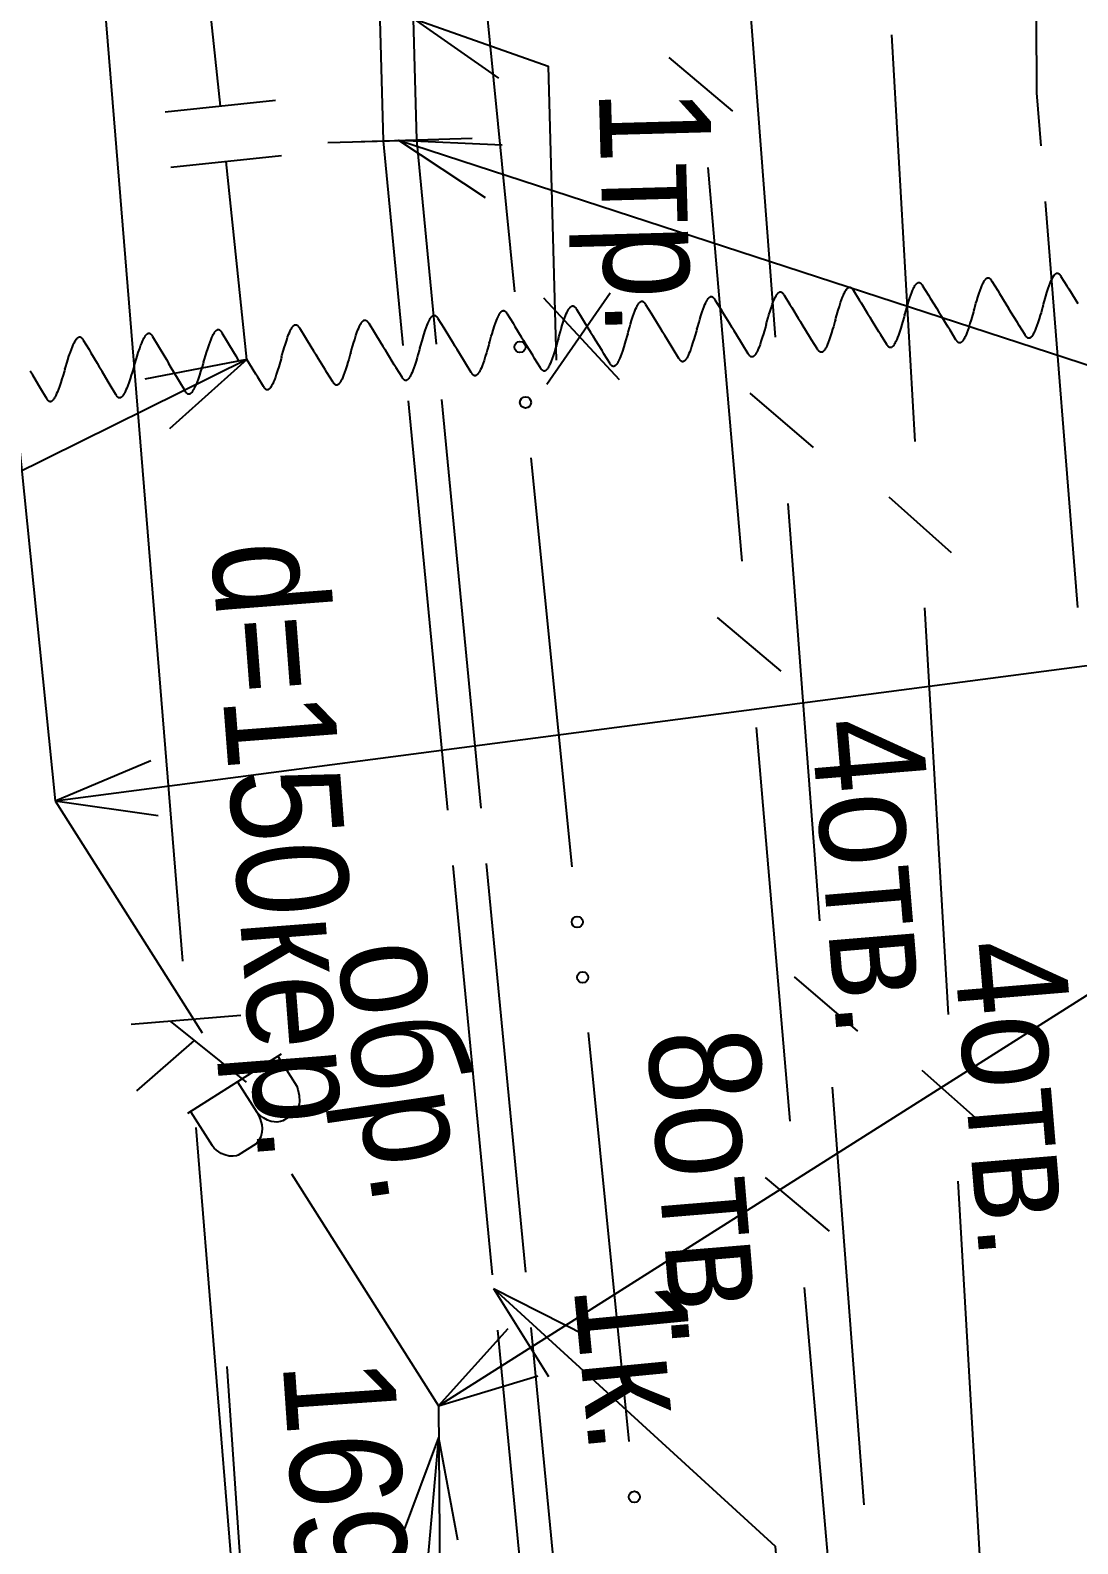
# Model space of a CAD drawing. Header units: metres. Extents: x -3947 to -3704, y 4976 to 6609.
# Drawn here: x -3840.19 to -3830.78, y 5859.31 to 5872.92 of the extents above; entities that cross this region are included whole.
import ezdxf
from ezdxf.enums import TextEntityAlignment as Align

# ---------------------------------------------------------------- set-up
doc = ezdxf.new("R2010")
doc.units = ezdxf.units.M
doc.header["$MEASUREMENT"] = 0
for name, color, linetype, lineweight in [('Водопровод', 7, 'Continuous', 25), ('Газопровод', 7, 'Continuous', 25), ('Кабель защиты', 7, 'Continuous', 25), ('Кабель связи', 7, 'Continuous', 25), ('Кабель электрический', 7, 'Continuous', 25), ('Канализация самотёчная', 7, 'Continuous', 25)]:
    doc.layers.add(name, color=color, linetype=linetype, lineweight=lineweight)
doc.styles.add('Style-RUSSIAN_1251', font='RUSSIAN_1251.shx')
doc.styles.add('Style-RUSSIAN_1251 I 0.00000', font='RUSSIAN_1251.shx')

msp = doc.modelspace()

# ---------------------------------------------------------------- linework, layer by layer
at = {"layer": 'Водопровод', "linetype": 'Continuous'}
for p, q in [((-3840.893, 5875.098), (-3839.97, 5865.994)), ((-3839.97, 5865.994), (-3839.11, 5866.359)), ((-3839.97, 5865.994), (-3839.045, 5865.863)), ((-3839.97, 5865.994), (-3838.648, 5863.908)), ((-3837.938, 5863.717), (-3838.78, 5863.183)), ((-3838.33, 5863.469), (-3838.158, 5863.197)), ((-3838.753, 5863.201), (-3838.559, 5862.895)), ((-3837.845, 5862.642), (-3836.523, 5860.556)), ((-3836.523, 5860.556), (-3835.896, 5861.249)), ((-3836.523, 5860.556), (-3835.629, 5860.826)), ((-3836.523, 5860.556), (-3836.373, 5839.204)), ((-3836.522, 5860.269), (-3836.851, 5859.395)), ((-3836.522, 5860.269), (-3836.353, 5859.351))]:
    msp.add_line(p, q, dxfattribs=at)
at = {"layer": 'Водопровод', "linetype": 'Continuous', "flags": 128}
for points in [[(-3839.97, 5865.994), (-3828.704, 5867.472), (-3820.912, 5868.162)], [(-3836.523, 5860.556), (-3828.424, 5865.683), (-3820.633, 5866.374)], [(-3837.969, 5863.698), (-3837.798, 5863.428), (-3837.787, 5863.4), (-3837.776, 5863.347), (-3837.774, 5863.293), (-3837.777, 5863.269), (-3837.784, 5863.245), (-3837.796, 5863.22), (-3837.814, 5863.192), (-3837.825, 5863.181), (-3837.923, 5863.119), (-3837.945, 5863.112), (-3837.977, 5863.107), (-3838.002, 5863.109), (-3838.029, 5863.112), (-3838.061, 5863.125), (-3838.096, 5863.145), (-3838.124, 5863.164), (-3838.158, 5863.197), (-3838.14, 5863.163), (-3838.126, 5863.132), (-3838.112, 5863.083), (-3838.11, 5863.049), (-3838.111, 5863.015), (-3838.122, 5862.973), (-3838.141, 5862.937), (-3838.163, 5862.912), (-3838.324, 5862.81), (-3838.341, 5862.803), (-3838.369, 5862.799), (-3838.406, 5862.8), (-3838.446, 5862.812), (-3838.477, 5862.825), (-3838.519, 5862.854), (-3838.542, 5862.873), (-3838.559, 5862.895)], [(-3836.522, 5860.269), (-3836.722, 5858.04), (-3836.219, 5851.742)]]:
    msp.add_lwpolyline(points, dxfattribs=at)
at = {"layer": 'Газопровод', "linetype": 'Continuous'}
for p, q in [((-3838.485, 5872.242), (-3838.859, 5875.804)), ((-3837.988, 5872.294), (-3838.982, 5872.189)), ((-3837.936, 5871.796), (-3838.93, 5871.692)), ((-3838.246, 5869.963), (-3838.433, 5871.744))]:
    msp.add_line(p, q, dxfattribs=at)
at = {"layer": 'Кабель защиты', "linetype": 'Continuous'}
for p, q in [((-3835.578, 5870.519), (-3834.899, 5869.784)), ((-3834.98, 5870.561), (-3835.548, 5869.738)), ((-3838.246, 5869.963), (-3839.164, 5869.788)), ((-3838.246, 5869.963), (-3838.942, 5869.34))]:
    msp.add_line(p, q, dxfattribs=at)
at = {"layer": 'Кабель защиты', "linetype": 'Continuous', "flags": 128}
for points in [[(-3832.955, 5870.322), (-3832.95, 5870.336), (-3832.936, 5870.386), (-3832.929, 5870.407), (-3832.919, 5870.44), (-3832.908, 5870.477), (-3832.899, 5870.501), (-3832.89, 5870.525), (-3832.883, 5870.542), (-3832.876, 5870.56), (-3832.87, 5870.57), (-3832.866, 5870.579), (-3832.861, 5870.586), (-3832.859, 5870.589), (-3832.857, 5870.593), (-3832.853, 5870.598), (-3832.85, 5870.601), (-3832.848, 5870.603), (-3832.846, 5870.606), (-3832.843, 5870.608), (-3832.84, 5870.61), (-3832.838, 5870.612), (-3832.837, 5870.612), (-3832.835, 5870.613), (-3832.834, 5870.614), (-3832.832, 5870.614), (-3832.83, 5870.614), (-3832.828, 5870.615), (-3832.826, 5870.615), (-3832.826, 5870.615), (-3832.824, 5870.615), (-3832.823, 5870.615), (-3832.822, 5870.614), (-3832.821, 5870.614), (-3832.82, 5870.613), (-3832.818, 5870.613), (-3832.816, 5870.612), (-3832.815, 5870.611), (-3832.814, 5870.61), (-3832.813, 5870.61), (-3832.811, 5870.609), (-3832.81, 5870.608), (-3832.809, 5870.607), (-3832.807, 5870.604), (-3832.805, 5870.603), (-3832.803, 5870.6), (-3832.8, 5870.596), (-3832.798, 5870.592), (-3832.793, 5870.586), (-3832.741, 5870.501), (-3832.723, 5870.473), (-3832.666, 5870.379), (-3832.643, 5870.343)], [(-3832.332, 5870.364), (-3832.328, 5870.379), (-3832.313, 5870.428), (-3832.307, 5870.45), (-3832.297, 5870.483), (-3832.285, 5870.519), (-3832.277, 5870.544), (-3832.268, 5870.567), (-3832.261, 5870.585), (-3832.253, 5870.602), (-3832.248, 5870.612), (-3832.243, 5870.621), (-3832.239, 5870.629), (-3832.237, 5870.632), (-3832.235, 5870.635), (-3832.231, 5870.64), (-3832.228, 5870.643), (-3832.226, 5870.646), (-3832.223, 5870.648), (-3832.221, 5870.65), (-3832.218, 5870.652), (-3832.215, 5870.654), (-3832.214, 5870.655), (-3832.213, 5870.655), (-3832.211, 5870.656), (-3832.21, 5870.656), (-3832.208, 5870.657), (-3832.206, 5870.657), (-3832.204, 5870.657), (-3832.203, 5870.657), (-3832.202, 5870.657), (-3832.201, 5870.657), (-3832.2, 5870.656), (-3832.198, 5870.656), (-3832.197, 5870.656), (-3832.195, 5870.655), (-3832.193, 5870.654), (-3832.192, 5870.653), (-3832.191, 5870.653), (-3832.19, 5870.652), (-3832.189, 5870.651), (-3832.187, 5870.65), (-3832.186, 5870.649), (-3832.184, 5870.646), (-3832.183, 5870.645), (-3832.18, 5870.642), (-3832.178, 5870.638), (-3832.175, 5870.635), (-3832.171, 5870.628), (-3832.118, 5870.543), (-3832.101, 5870.515), (-3832.043, 5870.422), (-3832.021, 5870.385)], [(-3831.709, 5870.406), (-3831.705, 5870.421), (-3831.691, 5870.47), (-3831.684, 5870.492), (-3831.674, 5870.525), (-3831.662, 5870.561), (-3831.654, 5870.586), (-3831.645, 5870.61), (-3831.638, 5870.627), (-3831.63, 5870.644), (-3831.625, 5870.655), (-3831.621, 5870.663), (-3831.616, 5870.671), (-3831.614, 5870.674), (-3831.612, 5870.677), (-3831.608, 5870.682), (-3831.605, 5870.685), (-3831.603, 5870.688), (-3831.601, 5870.69), (-3831.598, 5870.692), (-3831.595, 5870.695), (-3831.593, 5870.696), (-3831.591, 5870.697), (-3831.59, 5870.697), (-3831.588, 5870.698), (-3831.587, 5870.698), (-3831.585, 5870.699), (-3831.583, 5870.699), (-3831.581, 5870.699), (-3831.58, 5870.699), (-3831.579, 5870.699), (-3831.578, 5870.699), (-3831.577, 5870.699), (-3831.576, 5870.698), (-3831.574, 5870.698), (-3831.573, 5870.697), (-3831.571, 5870.696), (-3831.57, 5870.696), (-3831.569, 5870.695), (-3831.567, 5870.694), (-3831.566, 5870.693), (-3831.565, 5870.692), (-3831.564, 5870.691), (-3831.561, 5870.689), (-3831.56, 5870.687), (-3831.558, 5870.684), (-3831.555, 5870.68), (-3831.553, 5870.677), (-3831.548, 5870.67), (-3831.495, 5870.586), (-3831.478, 5870.557), (-3831.421, 5870.464), (-3831.398, 5870.427)], [(-3831.087, 5870.448), (-3831.083, 5870.463), (-3831.068, 5870.512), (-3831.062, 5870.534), (-3831.052, 5870.567), (-3831.04, 5870.603), (-3831.031, 5870.628), (-3831.023, 5870.652), (-3831.016, 5870.669), (-3831.008, 5870.686), (-3831.003, 5870.697), (-3830.998, 5870.705), (-3830.994, 5870.713), (-3830.992, 5870.716), (-3830.989, 5870.719), (-3830.985, 5870.724), (-3830.983, 5870.728), (-3830.981, 5870.73), (-3830.978, 5870.732), (-3830.976, 5870.735), (-3830.972, 5870.737), (-3830.97, 5870.738), (-3830.969, 5870.739), (-3830.967, 5870.74), (-3830.966, 5870.74), (-3830.965, 5870.741), (-3830.962, 5870.741), (-3830.961, 5870.741), (-3830.959, 5870.741), (-3830.958, 5870.741), (-3830.957, 5870.741), (-3830.956, 5870.741), (-3830.954, 5870.741), (-3830.953, 5870.741), (-3830.952, 5870.74), (-3830.95, 5870.739), (-3830.948, 5870.738), (-3830.947, 5870.738), (-3830.946, 5870.737), (-3830.945, 5870.736), (-3830.943, 5870.735), (-3830.942, 5870.734), (-3830.941, 5870.733), (-3830.939, 5870.731), (-3830.937, 5870.729), (-3830.935, 5870.726), (-3830.932, 5870.723), (-3830.93, 5870.719), (-3830.926, 5870.712), (-3830.873, 5870.628), (-3830.856, 5870.6), (-3830.798, 5870.506), (-3830.776, 5870.469)], [(-3834.822, 5870.195), (-3834.818, 5870.21), (-3834.804, 5870.259), (-3834.797, 5870.281), (-3834.787, 5870.314), (-3834.775, 5870.35), (-3834.767, 5870.375), (-3834.758, 5870.399), (-3834.751, 5870.416), (-3834.743, 5870.433), (-3834.738, 5870.444), (-3834.733, 5870.452), (-3834.729, 5870.46), (-3834.727, 5870.463), (-3834.725, 5870.466), (-3834.721, 5870.471), (-3834.718, 5870.474), (-3834.716, 5870.477), (-3834.713, 5870.479), (-3834.711, 5870.481), (-3834.708, 5870.484), (-3834.706, 5870.485), (-3834.704, 5870.486), (-3834.703, 5870.486), (-3834.701, 5870.487), (-3834.7, 5870.487), (-3834.698, 5870.488), (-3834.696, 5870.488), (-3834.694, 5870.488), (-3834.693, 5870.488), (-3834.692, 5870.488), (-3834.691, 5870.488), (-3834.69, 5870.488), (-3834.689, 5870.487), (-3834.687, 5870.487), (-3834.686, 5870.486), (-3834.684, 5870.485), (-3834.682, 5870.485), (-3834.682, 5870.484), (-3834.68, 5870.483), (-3834.679, 5870.482), (-3834.678, 5870.481), (-3834.677, 5870.48), (-3834.674, 5870.478), (-3834.673, 5870.476), (-3834.671, 5870.473), (-3834.668, 5870.469), (-3834.665, 5870.466), (-3834.661, 5870.459), (-3834.608, 5870.375), (-3834.591, 5870.346), (-3834.533, 5870.253), (-3834.511, 5870.216)], [(-3834.2, 5870.237), (-3834.195, 5870.252), (-3834.181, 5870.301), (-3834.174, 5870.323), (-3834.164, 5870.356), (-3834.153, 5870.392), (-3834.144, 5870.417), (-3834.135, 5870.441), (-3834.129, 5870.458), (-3834.121, 5870.475), (-3834.116, 5870.486), (-3834.111, 5870.494), (-3834.106, 5870.502), (-3834.104, 5870.505), (-3834.102, 5870.508), (-3834.098, 5870.513), (-3834.096, 5870.517), (-3834.093, 5870.519), (-3834.091, 5870.521), (-3834.088, 5870.524), (-3834.085, 5870.526), (-3834.083, 5870.527), (-3834.082, 5870.528), (-3834.08, 5870.529), (-3834.079, 5870.529), (-3834.077, 5870.53), (-3834.075, 5870.53), (-3834.074, 5870.53), (-3834.072, 5870.53), (-3834.071, 5870.53), (-3834.07, 5870.53), (-3834.069, 5870.53), (-3834.067, 5870.53), (-3834.066, 5870.53), (-3834.065, 5870.529), (-3834.063, 5870.528), (-3834.061, 5870.527), (-3834.06, 5870.527), (-3834.059, 5870.526), (-3834.058, 5870.525), (-3834.056, 5870.524), (-3834.055, 5870.523), (-3834.054, 5870.522), (-3834.052, 5870.52), (-3834.05, 5870.518), (-3834.048, 5870.515), (-3834.045, 5870.512), (-3834.043, 5870.508), (-3834.039, 5870.501), (-3833.986, 5870.417), (-3833.969, 5870.389), (-3833.911, 5870.295), (-3833.888, 5870.258)], [(-3833.577, 5870.28), (-3833.573, 5870.294), (-3833.558, 5870.343), (-3833.552, 5870.365), (-3833.542, 5870.398), (-3833.53, 5870.435), (-3833.522, 5870.459), (-3833.513, 5870.483), (-3833.506, 5870.5), (-3833.498, 5870.517), (-3833.493, 5870.528), (-3833.488, 5870.537), (-3833.484, 5870.544), (-3833.482, 5870.547), (-3833.48, 5870.55), (-3833.476, 5870.556), (-3833.473, 5870.559), (-3833.471, 5870.561), (-3833.468, 5870.564), (-3833.466, 5870.566), (-3833.463, 5870.568), (-3833.461, 5870.569), (-3833.459, 5870.57), (-3833.458, 5870.571), (-3833.456, 5870.571), (-3833.455, 5870.572), (-3833.453, 5870.572), (-3833.451, 5870.573), (-3833.449, 5870.573), (-3833.448, 5870.573), (-3833.447, 5870.572), (-3833.446, 5870.572), (-3833.445, 5870.572), (-3833.444, 5870.572), (-3833.442, 5870.571), (-3833.441, 5870.571), (-3833.439, 5870.57), (-3833.437, 5870.569), (-3833.436, 5870.568), (-3833.435, 5870.567), (-3833.434, 5870.566), (-3833.433, 5870.565), (-3833.431, 5870.564), (-3833.429, 5870.562), (-3833.428, 5870.56), (-3833.425, 5870.558), (-3833.423, 5870.554), (-3833.42, 5870.55), (-3833.416, 5870.543), (-3833.363, 5870.459), (-3833.346, 5870.431), (-3833.288, 5870.337), (-3833.266, 5870.301)], [(-3836.69, 5870.069), (-3836.686, 5870.083), (-3836.671, 5870.132), (-3836.665, 5870.154), (-3836.655, 5870.187), (-3836.643, 5870.224), (-3836.635, 5870.248), (-3836.626, 5870.272), (-3836.619, 5870.289), (-3836.611, 5870.307), (-3836.606, 5870.317), (-3836.601, 5870.326), (-3836.597, 5870.333), (-3836.595, 5870.336), (-3836.593, 5870.339), (-3836.589, 5870.345), (-3836.586, 5870.348), (-3836.584, 5870.35), (-3836.581, 5870.353), (-3836.579, 5870.355), (-3836.576, 5870.357), (-3836.573, 5870.358), (-3836.572, 5870.359), (-3836.571, 5870.36), (-3836.569, 5870.36), (-3836.568, 5870.361), (-3836.566, 5870.361), (-3836.564, 5870.362), (-3836.562, 5870.362), (-3836.561, 5870.362), (-3836.56, 5870.361), (-3836.559, 5870.361), (-3836.558, 5870.361), (-3836.556, 5870.361), (-3836.555, 5870.36), (-3836.553, 5870.36), (-3836.551, 5870.359), (-3836.55, 5870.358), (-3836.549, 5870.357), (-3836.548, 5870.356), (-3836.547, 5870.355), (-3836.545, 5870.354), (-3836.544, 5870.353), (-3836.542, 5870.351), (-3836.541, 5870.349), (-3836.538, 5870.347), (-3836.536, 5870.343), (-3836.533, 5870.339), (-3836.529, 5870.332), (-3836.476, 5870.248), (-3836.459, 5870.22), (-3836.401, 5870.126), (-3836.379, 5870.09)], [(-3836.067, 5870.111), (-3836.063, 5870.125), (-3836.049, 5870.175), (-3836.042, 5870.196), (-3836.032, 5870.229), (-3836.02, 5870.266), (-3836.012, 5870.29), (-3836.003, 5870.314), (-3835.996, 5870.331), (-3835.988, 5870.349), (-3835.983, 5870.359), (-3835.979, 5870.368), (-3835.974, 5870.375), (-3835.972, 5870.378), (-3835.97, 5870.382), (-3835.966, 5870.387), (-3835.963, 5870.39), (-3835.961, 5870.392), (-3835.959, 5870.395), (-3835.956, 5870.397), (-3835.953, 5870.399), (-3835.951, 5870.401), (-3835.949, 5870.401), (-3835.948, 5870.402), (-3835.946, 5870.403), (-3835.945, 5870.403), (-3835.943, 5870.403), (-3835.941, 5870.404), (-3835.939, 5870.404), (-3835.938, 5870.404), (-3835.937, 5870.404), (-3835.936, 5870.404), (-3835.935, 5870.403), (-3835.934, 5870.403), (-3835.932, 5870.403), (-3835.931, 5870.402), (-3835.929, 5870.401), (-3835.928, 5870.4), (-3835.927, 5870.399), (-3835.925, 5870.399), (-3835.924, 5870.398), (-3835.923, 5870.397), (-3835.922, 5870.396), (-3835.919, 5870.393), (-3835.918, 5870.392), (-3835.916, 5870.389), (-3835.913, 5870.385), (-3835.911, 5870.381), (-3835.906, 5870.375), (-3835.853, 5870.29), (-3835.836, 5870.262), (-3835.779, 5870.168), (-3835.756, 5870.132)], [(-3835.445, 5870.153), (-3835.441, 5870.168), (-3835.426, 5870.217), (-3835.42, 5870.239), (-3835.41, 5870.272), (-3835.398, 5870.308), (-3835.389, 5870.333), (-3835.381, 5870.356), (-3835.374, 5870.374), (-3835.366, 5870.391), (-3835.361, 5870.401), (-3835.356, 5870.41), (-3835.352, 5870.418), (-3835.35, 5870.421), (-3835.347, 5870.424), (-3835.343, 5870.429), (-3835.341, 5870.432), (-3835.339, 5870.435), (-3835.336, 5870.437), (-3835.334, 5870.439), (-3835.33, 5870.441), (-3835.328, 5870.443), (-3835.327, 5870.444), (-3835.325, 5870.444), (-3835.324, 5870.445), (-3835.323, 5870.445), (-3835.32, 5870.446), (-3835.319, 5870.446), (-3835.317, 5870.446), (-3835.316, 5870.446), (-3835.315, 5870.446), (-3835.314, 5870.446), (-3835.312, 5870.445), (-3835.311, 5870.445), (-3835.31, 5870.445), (-3835.308, 5870.444), (-3835.306, 5870.443), (-3835.305, 5870.442), (-3835.304, 5870.442), (-3835.303, 5870.441), (-3835.301, 5870.44), (-3835.3, 5870.439), (-3835.299, 5870.438), (-3835.297, 5870.435), (-3835.295, 5870.434), (-3835.293, 5870.431), (-3835.29, 5870.427), (-3835.288, 5870.424), (-3835.284, 5870.417), (-3835.231, 5870.332), (-3835.214, 5870.304), (-3835.156, 5870.211), (-3835.134, 5870.174)], [(-3832.332, 5870.364), (-3832.336, 5870.349), (-3832.351, 5870.3), (-3832.357, 5870.278), (-3832.367, 5870.245), (-3832.379, 5870.209), (-3832.387, 5870.184), (-3832.396, 5870.161), (-3832.403, 5870.143), (-3832.411, 5870.126), (-3832.416, 5870.116), (-3832.421, 5870.107), (-3832.425, 5870.099), (-3832.427, 5870.096), (-3832.429, 5870.093), (-3832.433, 5870.088), (-3832.436, 5870.085), (-3832.438, 5870.082), (-3832.441, 5870.08), (-3832.443, 5870.078), (-3832.446, 5870.076), (-3832.448, 5870.074), (-3832.45, 5870.073), (-3832.451, 5870.073), (-3832.453, 5870.072), (-3832.454, 5870.072), (-3832.456, 5870.071), (-3832.458, 5870.071), (-3832.46, 5870.071), (-3832.461, 5870.071), (-3832.462, 5870.071), (-3832.463, 5870.071), (-3832.464, 5870.071), (-3832.465, 5870.072), (-3832.467, 5870.072), (-3832.468, 5870.073), (-3832.47, 5870.074), (-3832.472, 5870.075), (-3832.473, 5870.075), (-3832.474, 5870.076), (-3832.475, 5870.077), (-3832.476, 5870.078), (-3832.478, 5870.079), (-3832.48, 5870.082), (-3832.481, 5870.083), (-3832.484, 5870.086), (-3832.486, 5870.09), (-3832.489, 5870.093), (-3832.493, 5870.1), (-3832.546, 5870.185), (-3832.563, 5870.213), (-3832.621, 5870.306), (-3832.643, 5870.343)], [(-3831.709, 5870.406), (-3831.714, 5870.392), (-3831.728, 5870.342), (-3831.735, 5870.321), (-3831.745, 5870.288), (-3831.756, 5870.251), (-3831.765, 5870.227), (-3831.774, 5870.203), (-3831.78, 5870.186), (-3831.788, 5870.168), (-3831.793, 5870.158), (-3831.798, 5870.149), (-3831.803, 5870.142), (-3831.805, 5870.139), (-3831.807, 5870.135), (-3831.811, 5870.13), (-3831.813, 5870.127), (-3831.816, 5870.125), (-3831.818, 5870.122), (-3831.821, 5870.12), (-3831.824, 5870.118), (-3831.826, 5870.116), (-3831.827, 5870.116), (-3831.829, 5870.115), (-3831.83, 5870.114), (-3831.832, 5870.114), (-3831.834, 5870.113), (-3831.835, 5870.113), (-3831.837, 5870.113), (-3831.838, 5870.113), (-3831.839, 5870.113), (-3831.841, 5870.113), (-3831.842, 5870.114), (-3831.843, 5870.114), (-3831.844, 5870.114), (-3831.846, 5870.115), (-3831.848, 5870.116), (-3831.849, 5870.117), (-3831.85, 5870.117), (-3831.851, 5870.118), (-3831.853, 5870.119), (-3831.854, 5870.12), (-3831.855, 5870.121), (-3831.857, 5870.124), (-3831.859, 5870.125), (-3831.861, 5870.128), (-3831.864, 5870.132), (-3831.866, 5870.135), (-3831.871, 5870.142), (-3831.923, 5870.227), (-3831.941, 5870.255), (-3831.998, 5870.348), (-3832.021, 5870.385)], [(-3831.087, 5870.448), (-3831.091, 5870.434), (-3831.105, 5870.385), (-3831.112, 5870.363), (-3831.122, 5870.33), (-3831.134, 5870.293), (-3831.142, 5870.269), (-3831.151, 5870.245), (-3831.158, 5870.228), (-3831.166, 5870.21), (-3831.171, 5870.2), (-3831.176, 5870.191), (-3831.18, 5870.184), (-3831.182, 5870.181), (-3831.184, 5870.178), (-3831.188, 5870.172), (-3831.191, 5870.169), (-3831.193, 5870.167), (-3831.196, 5870.164), (-3831.198, 5870.162), (-3831.201, 5870.16), (-3831.203, 5870.159), (-3831.205, 5870.158), (-3831.206, 5870.157), (-3831.208, 5870.157), (-3831.209, 5870.156), (-3831.211, 5870.156), (-3831.213, 5870.155), (-3831.215, 5870.155), (-3831.216, 5870.155), (-3831.217, 5870.155), (-3831.218, 5870.156), (-3831.219, 5870.156), (-3831.22, 5870.156), (-3831.222, 5870.157), (-3831.223, 5870.157), (-3831.225, 5870.158), (-3831.227, 5870.159), (-3831.228, 5870.16), (-3831.229, 5870.161), (-3831.23, 5870.162), (-3831.231, 5870.163), (-3831.232, 5870.164), (-3831.235, 5870.166), (-3831.236, 5870.168), (-3831.238, 5870.17), (-3831.241, 5870.174), (-3831.244, 5870.178), (-3831.248, 5870.185), (-3831.301, 5870.269), (-3831.318, 5870.297), (-3831.376, 5870.391), (-3831.398, 5870.427)], [(-3838.636, 5869.942), (-3838.632, 5869.957), (-3838.617, 5870.006), (-3838.61, 5870.028), (-3838.599, 5870.061), (-3838.587, 5870.097), (-3838.578, 5870.121), (-3838.569, 5870.145), (-3838.562, 5870.162), (-3838.554, 5870.179), (-3838.549, 5870.19), (-3838.544, 5870.198), (-3838.539, 5870.206), (-3838.537, 5870.209), (-3838.535, 5870.212), (-3838.531, 5870.217), (-3838.528, 5870.22), (-3838.526, 5870.222), (-3838.523, 5870.225), (-3838.521, 5870.227), (-3838.518, 5870.229), (-3838.516, 5870.23), (-3838.514, 5870.231), (-3838.513, 5870.232), (-3838.511, 5870.232), (-3838.51, 5870.233), (-3838.508, 5870.233), (-3838.506, 5870.233), (-3838.504, 5870.234), (-3838.503, 5870.234), (-3838.502, 5870.233), (-3838.501, 5870.233), (-3838.5, 5870.233), (-3838.499, 5870.233), (-3838.497, 5870.232), (-3838.496, 5870.231), (-3838.494, 5870.23), (-3838.492, 5870.23), (-3838.491, 5870.229), (-3838.49, 5870.228), (-3838.489, 5870.227), (-3838.488, 5870.226), (-3838.487, 5870.225), (-3838.484, 5870.223), (-3838.483, 5870.221), (-3838.481, 5870.218), (-3838.478, 5870.214), (-3838.476, 5870.211), (-3838.471, 5870.204), (-3838.42, 5870.119), (-3838.403, 5870.09), (-3838.347, 5869.996), (-3838.325, 5869.959)], [(-3837.935, 5869.984), (-3837.931, 5869.999), (-3837.916, 5870.048), (-3837.91, 5870.07), (-3837.9, 5870.103), (-3837.888, 5870.139), (-3837.88, 5870.164), (-3837.871, 5870.188), (-3837.864, 5870.205), (-3837.856, 5870.222), (-3837.851, 5870.233), (-3837.846, 5870.241), (-3837.842, 5870.249), (-3837.84, 5870.252), (-3837.838, 5870.255), (-3837.834, 5870.26), (-3837.831, 5870.263), (-3837.829, 5870.266), (-3837.826, 5870.268), (-3837.824, 5870.27), (-3837.821, 5870.273), (-3837.819, 5870.274), (-3837.817, 5870.275), (-3837.816, 5870.275), (-3837.814, 5870.276), (-3837.813, 5870.276), (-3837.811, 5870.277), (-3837.809, 5870.277), (-3837.807, 5870.277), (-3837.806, 5870.277), (-3837.805, 5870.277), (-3837.804, 5870.277), (-3837.803, 5870.277), (-3837.802, 5870.276), (-3837.8, 5870.276), (-3837.799, 5870.275), (-3837.797, 5870.274), (-3837.795, 5870.274), (-3837.794, 5870.273), (-3837.793, 5870.272), (-3837.792, 5870.271), (-3837.791, 5870.27), (-3837.789, 5870.269), (-3837.787, 5870.267), (-3837.786, 5870.265), (-3837.783, 5870.262), (-3837.781, 5870.258), (-3837.778, 5870.255), (-3837.774, 5870.248), (-3837.721, 5870.164), (-3837.704, 5870.135), (-3837.646, 5870.042), (-3837.624, 5870.005)], [(-3837.313, 5870.026), (-3837.308, 5870.041), (-3837.294, 5870.09), (-3837.287, 5870.112), (-3837.277, 5870.145), (-3837.266, 5870.181), (-3837.257, 5870.206), (-3837.248, 5870.23), (-3837.241, 5870.247), (-3837.234, 5870.264), (-3837.228, 5870.275), (-3837.224, 5870.283), (-3837.219, 5870.291), (-3837.217, 5870.294), (-3837.215, 5870.297), (-3837.211, 5870.302), (-3837.208, 5870.306), (-3837.206, 5870.308), (-3837.204, 5870.31), (-3837.201, 5870.313), (-3837.198, 5870.315), (-3837.196, 5870.316), (-3837.195, 5870.317), (-3837.193, 5870.318), (-3837.192, 5870.318), (-3837.19, 5870.319), (-3837.188, 5870.319), (-3837.186, 5870.319), (-3837.184, 5870.319), (-3837.184, 5870.319), (-3837.182, 5870.319), (-3837.181, 5870.319), (-3837.18, 5870.319), (-3837.179, 5870.319), (-3837.178, 5870.318), (-3837.176, 5870.317), (-3837.174, 5870.316), (-3837.173, 5870.316), (-3837.172, 5870.315), (-3837.171, 5870.314), (-3837.169, 5870.313), (-3837.168, 5870.312), (-3837.167, 5870.311), (-3837.165, 5870.309), (-3837.163, 5870.307), (-3837.161, 5870.304), (-3837.158, 5870.301), (-3837.156, 5870.297), (-3837.151, 5870.29), (-3837.099, 5870.206), (-3837.081, 5870.178), (-3837.024, 5870.084), (-3837.001, 5870.047)], [(-3834.2, 5870.237), (-3834.204, 5870.223), (-3834.218, 5870.174), (-3834.225, 5870.152), (-3834.235, 5870.119), (-3834.247, 5870.082), (-3834.255, 5870.058), (-3834.264, 5870.034), (-3834.271, 5870.017), (-3834.279, 5869.999), (-3834.284, 5869.989), (-3834.288, 5869.98), (-3834.293, 5869.973), (-3834.295, 5869.97), (-3834.297, 5869.967), (-3834.301, 5869.961), (-3834.304, 5869.958), (-3834.306, 5869.956), (-3834.308, 5869.953), (-3834.311, 5869.951), (-3834.314, 5869.949), (-3834.316, 5869.948), (-3834.318, 5869.947), (-3834.319, 5869.946), (-3834.321, 5869.946), (-3834.322, 5869.945), (-3834.324, 5869.945), (-3834.326, 5869.944), (-3834.328, 5869.944), (-3834.329, 5869.944), (-3834.33, 5869.944), (-3834.331, 5869.945), (-3834.332, 5869.945), (-3834.333, 5869.945), (-3834.335, 5869.946), (-3834.336, 5869.946), (-3834.338, 5869.947), (-3834.339, 5869.948), (-3834.34, 5869.949), (-3834.342, 5869.95), (-3834.343, 5869.951), (-3834.344, 5869.952), (-3834.345, 5869.953), (-3834.348, 5869.955), (-3834.349, 5869.957), (-3834.351, 5869.959), (-3834.354, 5869.963), (-3834.356, 5869.967), (-3834.361, 5869.974), (-3834.414, 5870.058), (-3834.431, 5870.086), (-3834.488, 5870.18), (-3834.511, 5870.216)], [(-3833.577, 5870.28), (-3833.581, 5870.265), (-3833.596, 5870.216), (-3833.602, 5870.194), (-3833.612, 5870.161), (-3833.624, 5870.125), (-3833.632, 5870.1), (-3833.641, 5870.076), (-3833.648, 5870.059), (-3833.656, 5870.042), (-3833.661, 5870.031), (-3833.666, 5870.023), (-3833.67, 5870.015), (-3833.672, 5870.012), (-3833.674, 5870.009), (-3833.678, 5870.004), (-3833.681, 5870), (-3833.683, 5869.998), (-3833.686, 5869.996), (-3833.688, 5869.993), (-3833.691, 5869.991), (-3833.694, 5869.99), (-3833.695, 5869.989), (-3833.696, 5869.988), (-3833.698, 5869.988), (-3833.699, 5869.987), (-3833.701, 5869.987), (-3833.703, 5869.987), (-3833.705, 5869.987), (-3833.706, 5869.987), (-3833.707, 5869.987), (-3833.708, 5869.987), (-3833.709, 5869.987), (-3833.711, 5869.987), (-3833.712, 5869.988), (-3833.714, 5869.989), (-3833.716, 5869.989), (-3833.717, 5869.99), (-3833.718, 5869.991), (-3833.719, 5869.992), (-3833.72, 5869.993), (-3833.722, 5869.994), (-3833.723, 5869.995), (-3833.725, 5869.997), (-3833.727, 5869.999), (-3833.729, 5870.002), (-3833.732, 5870.005), (-3833.734, 5870.009), (-3833.738, 5870.016), (-3833.791, 5870.1), (-3833.808, 5870.128), (-3833.866, 5870.222), (-3833.888, 5870.258)], [(-3832.955, 5870.322), (-3832.959, 5870.307), (-3832.973, 5870.258), (-3832.98, 5870.236), (-3832.99, 5870.203), (-3833.001, 5870.167), (-3833.01, 5870.142), (-3833.019, 5870.118), (-3833.026, 5870.101), (-3833.033, 5870.084), (-3833.039, 5870.073), (-3833.043, 5870.065), (-3833.048, 5870.057), (-3833.05, 5870.054), (-3833.052, 5870.051), (-3833.056, 5870.046), (-3833.059, 5870.043), (-3833.061, 5870.04), (-3833.063, 5870.038), (-3833.066, 5870.036), (-3833.069, 5870.033), (-3833.071, 5870.032), (-3833.072, 5870.031), (-3833.074, 5870.031), (-3833.076, 5870.03), (-3833.077, 5870.03), (-3833.079, 5870.029), (-3833.081, 5870.029), (-3833.083, 5870.029), (-3833.083, 5870.029), (-3833.085, 5870.029), (-3833.086, 5870.029), (-3833.087, 5870.029), (-3833.088, 5870.03), (-3833.089, 5870.03), (-3833.091, 5870.031), (-3833.093, 5870.032), (-3833.094, 5870.032), (-3833.095, 5870.033), (-3833.096, 5870.034), (-3833.098, 5870.035), (-3833.099, 5870.036), (-3833.1, 5870.037), (-3833.102, 5870.039), (-3833.104, 5870.041), (-3833.106, 5870.044), (-3833.109, 5870.048), (-3833.111, 5870.051), (-3833.116, 5870.058), (-3833.169, 5870.142), (-3833.186, 5870.171), (-3833.243, 5870.264), (-3833.266, 5870.301)], [(-3839.883, 5869.876), (-3839.878, 5869.891), (-3839.863, 5869.94), (-3839.856, 5869.962), (-3839.846, 5869.995), (-3839.833, 5870.031), (-3839.825, 5870.055), (-3839.816, 5870.079), (-3839.808, 5870.096), (-3839.8, 5870.113), (-3839.795, 5870.124), (-3839.79, 5870.132), (-3839.786, 5870.14), (-3839.783, 5870.143), (-3839.781, 5870.146), (-3839.777, 5870.151), (-3839.774, 5870.154), (-3839.772, 5870.156), (-3839.77, 5870.159), (-3839.767, 5870.161), (-3839.764, 5870.163), (-3839.762, 5870.164), (-3839.76, 5870.165), (-3839.759, 5870.166), (-3839.757, 5870.166), (-3839.756, 5870.167), (-3839.754, 5870.167), (-3839.752, 5870.168), (-3839.75, 5870.168), (-3839.749, 5870.168), (-3839.748, 5870.167), (-3839.747, 5870.167), (-3839.746, 5870.167), (-3839.745, 5870.167), (-3839.743, 5870.166), (-3839.742, 5870.165), (-3839.74, 5870.164), (-3839.739, 5870.164), (-3839.738, 5870.163), (-3839.736, 5870.162), (-3839.735, 5870.161), (-3839.734, 5870.16), (-3839.733, 5870.159), (-3839.731, 5870.157), (-3839.729, 5870.155), (-3839.727, 5870.152), (-3839.724, 5870.148), (-3839.722, 5870.145), (-3839.718, 5870.138), (-3839.666, 5870.053), (-3839.649, 5870.024), (-3839.593, 5869.93), (-3839.571, 5869.893)], [(-3839.26, 5869.909), (-3839.255, 5869.924), (-3839.24, 5869.973), (-3839.233, 5869.995), (-3839.223, 5870.028), (-3839.21, 5870.064), (-3839.202, 5870.088), (-3839.192, 5870.112), (-3839.185, 5870.129), (-3839.177, 5870.146), (-3839.172, 5870.157), (-3839.167, 5870.165), (-3839.162, 5870.173), (-3839.16, 5870.176), (-3839.158, 5870.179), (-3839.154, 5870.184), (-3839.151, 5870.187), (-3839.149, 5870.189), (-3839.147, 5870.192), (-3839.144, 5870.194), (-3839.141, 5870.196), (-3839.139, 5870.197), (-3839.137, 5870.198), (-3839.136, 5870.199), (-3839.134, 5870.199), (-3839.133, 5870.2), (-3839.131, 5870.2), (-3839.129, 5870.2), (-3839.127, 5870.201), (-3839.126, 5870.201), (-3839.125, 5870.2), (-3839.124, 5870.2), (-3839.123, 5870.2), (-3839.122, 5870.2), (-3839.12, 5870.199), (-3839.119, 5870.198), (-3839.117, 5870.197), (-3839.116, 5870.197), (-3839.115, 5870.196), (-3839.113, 5870.195), (-3839.112, 5870.194), (-3839.111, 5870.193), (-3839.11, 5870.192), (-3839.107, 5870.19), (-3839.106, 5870.188), (-3839.104, 5870.185), (-3839.101, 5870.181), (-3839.099, 5870.178), (-3839.095, 5870.171), (-3839.043, 5870.086), (-3839.026, 5870.057), (-3838.97, 5869.963), (-3838.948, 5869.926)], [(-3836.69, 5870.069), (-3836.694, 5870.054), (-3836.709, 5870.005), (-3836.715, 5869.983), (-3836.725, 5869.95), (-3836.737, 5869.914), (-3836.745, 5869.889), (-3836.754, 5869.865), (-3836.761, 5869.848), (-3836.769, 5869.831), (-3836.774, 5869.82), (-3836.779, 5869.812), (-3836.783, 5869.804), (-3836.785, 5869.801), (-3836.787, 5869.798), (-3836.791, 5869.793), (-3836.794, 5869.789), (-3836.796, 5869.787), (-3836.799, 5869.785), (-3836.801, 5869.782), (-3836.804, 5869.78), (-3836.806, 5869.779), (-3836.808, 5869.778), (-3836.809, 5869.777), (-3836.811, 5869.777), (-3836.812, 5869.776), (-3836.814, 5869.776), (-3836.816, 5869.776), (-3836.818, 5869.776), (-3836.819, 5869.776), (-3836.82, 5869.776), (-3836.821, 5869.776), (-3836.822, 5869.776), (-3836.823, 5869.776), (-3836.825, 5869.777), (-3836.826, 5869.778), (-3836.828, 5869.778), (-3836.83, 5869.779), (-3836.831, 5869.78), (-3836.832, 5869.781), (-3836.833, 5869.782), (-3836.834, 5869.783), (-3836.836, 5869.784), (-3836.838, 5869.786), (-3836.839, 5869.788), (-3836.842, 5869.791), (-3836.844, 5869.794), (-3836.847, 5869.798), (-3836.851, 5869.805), (-3836.904, 5869.889), (-3836.921, 5869.917), (-3836.979, 5870.011), (-3837.001, 5870.047)], [(-3836.067, 5870.111), (-3836.072, 5870.096), (-3836.086, 5870.047), (-3836.093, 5870.025), (-3836.103, 5869.992), (-3836.114, 5869.956), (-3836.123, 5869.931), (-3836.132, 5869.907), (-3836.138, 5869.89), (-3836.146, 5869.873), (-3836.151, 5869.862), (-3836.156, 5869.854), (-3836.161, 5869.846), (-3836.163, 5869.843), (-3836.165, 5869.84), (-3836.169, 5869.835), (-3836.171, 5869.832), (-3836.174, 5869.829), (-3836.176, 5869.827), (-3836.179, 5869.825), (-3836.182, 5869.822), (-3836.184, 5869.821), (-3836.185, 5869.82), (-3836.187, 5869.82), (-3836.188, 5869.819), (-3836.19, 5869.819), (-3836.192, 5869.818), (-3836.193, 5869.818), (-3836.195, 5869.818), (-3836.196, 5869.818), (-3836.197, 5869.818), (-3836.199, 5869.818), (-3836.2, 5869.818), (-3836.201, 5869.819), (-3836.202, 5869.819), (-3836.204, 5869.82), (-3836.206, 5869.821), (-3836.207, 5869.821), (-3836.208, 5869.822), (-3836.209, 5869.823), (-3836.211, 5869.824), (-3836.212, 5869.825), (-3836.213, 5869.826), (-3836.215, 5869.828), (-3836.217, 5869.83), (-3836.219, 5869.833), (-3836.222, 5869.837), (-3836.224, 5869.84), (-3836.229, 5869.847), (-3836.281, 5869.931), (-3836.299, 5869.96), (-3836.356, 5870.053), (-3836.379, 5870.09)], [(-3835.445, 5870.153), (-3835.449, 5870.138), (-3835.463, 5870.089), (-3835.47, 5870.067), (-3835.48, 5870.034), (-3835.492, 5869.998), (-3835.5, 5869.973), (-3835.509, 5869.95), (-3835.516, 5869.932), (-3835.524, 5869.915), (-3835.529, 5869.905), (-3835.534, 5869.896), (-3835.538, 5869.888), (-3835.54, 5869.885), (-3835.542, 5869.882), (-3835.546, 5869.877), (-3835.549, 5869.874), (-3835.551, 5869.871), (-3835.554, 5869.869), (-3835.556, 5869.867), (-3835.559, 5869.865), (-3835.561, 5869.863), (-3835.563, 5869.862), (-3835.564, 5869.862), (-3835.566, 5869.861), (-3835.567, 5869.861), (-3835.569, 5869.86), (-3835.571, 5869.86), (-3835.573, 5869.86), (-3835.574, 5869.86), (-3835.575, 5869.86), (-3835.576, 5869.86), (-3835.577, 5869.86), (-3835.578, 5869.861), (-3835.58, 5869.861), (-3835.581, 5869.862), (-3835.583, 5869.863), (-3835.585, 5869.864), (-3835.586, 5869.864), (-3835.587, 5869.865), (-3835.588, 5869.866), (-3835.589, 5869.867), (-3835.59, 5869.868), (-3835.593, 5869.871), (-3835.594, 5869.872), (-3835.596, 5869.875), (-3835.599, 5869.879), (-3835.602, 5869.882), (-3835.606, 5869.889), (-3835.659, 5869.974), (-3835.676, 5870.002), (-3835.734, 5870.095), (-3835.756, 5870.132)], [(-3834.822, 5870.195), (-3834.826, 5870.181), (-3834.841, 5870.131), (-3834.847, 5870.11), (-3834.857, 5870.077), (-3834.869, 5870.04), (-3834.878, 5870.016), (-3834.886, 5869.992), (-3834.893, 5869.975), (-3834.901, 5869.957), (-3834.906, 5869.947), (-3834.911, 5869.938), (-3834.915, 5869.931), (-3834.917, 5869.928), (-3834.92, 5869.924), (-3834.924, 5869.919), (-3834.926, 5869.916), (-3834.928, 5869.914), (-3834.931, 5869.911), (-3834.933, 5869.909), (-3834.937, 5869.907), (-3834.939, 5869.905), (-3834.94, 5869.905), (-3834.942, 5869.904), (-3834.943, 5869.903), (-3834.945, 5869.903), (-3834.947, 5869.902), (-3834.948, 5869.902), (-3834.95, 5869.902), (-3834.951, 5869.902), (-3834.952, 5869.902), (-3834.953, 5869.902), (-3834.955, 5869.903), (-3834.956, 5869.903), (-3834.957, 5869.903), (-3834.959, 5869.904), (-3834.961, 5869.905), (-3834.962, 5869.906), (-3834.963, 5869.906), (-3834.964, 5869.907), (-3834.966, 5869.908), (-3834.967, 5869.909), (-3834.968, 5869.91), (-3834.97, 5869.913), (-3834.972, 5869.914), (-3834.974, 5869.917), (-3834.977, 5869.921), (-3834.979, 5869.924), (-3834.983, 5869.931), (-3835.036, 5870.016), (-3835.053, 5870.044), (-3835.111, 5870.137), (-3835.133, 5870.174)], [(-3838.246, 5869.963), (-3842.44, 5867.889), (-3842.243, 5866.406)], [(-3838.636, 5869.942), (-3838.641, 5869.928), (-3838.656, 5869.879), (-3838.663, 5869.857), (-3838.673, 5869.824), (-3838.686, 5869.788), (-3838.694, 5869.764), (-3838.704, 5869.74), (-3838.711, 5869.723), (-3838.719, 5869.706), (-3838.724, 5869.695), (-3838.729, 5869.687), (-3838.734, 5869.679), (-3838.736, 5869.676), (-3838.738, 5869.673), (-3838.742, 5869.668), (-3838.745, 5869.665), (-3838.747, 5869.662), (-3838.749, 5869.66), (-3838.752, 5869.658), (-3838.755, 5869.656), (-3838.757, 5869.654), (-3838.759, 5869.654), (-3838.76, 5869.653), (-3838.762, 5869.652), (-3838.763, 5869.652), (-3838.765, 5869.652), (-3838.767, 5869.651), (-3838.769, 5869.651), (-3838.77, 5869.651), (-3838.771, 5869.651), (-3838.772, 5869.652), (-3838.773, 5869.652), (-3838.774, 5869.652), (-3838.776, 5869.653), (-3838.777, 5869.653), (-3838.779, 5869.654), (-3838.78, 5869.655), (-3838.781, 5869.656), (-3838.783, 5869.657), (-3838.784, 5869.658), (-3838.785, 5869.659), (-3838.786, 5869.66), (-3838.788, 5869.662), (-3838.79, 5869.664), (-3838.792, 5869.667), (-3838.795, 5869.671), (-3838.797, 5869.674), (-3838.801, 5869.681), (-3838.853, 5869.766), (-3838.87, 5869.795), (-3838.926, 5869.889), (-3838.948, 5869.926)], [(-3837.935, 5869.984), (-3837.939, 5869.97), (-3837.954, 5869.92), (-3837.96, 5869.899), (-3837.97, 5869.866), (-3837.982, 5869.829), (-3837.99, 5869.805), (-3837.999, 5869.781), (-3838.006, 5869.764), (-3838.014, 5869.746), (-3838.019, 5869.736), (-3838.024, 5869.727), (-3838.028, 5869.72), (-3838.03, 5869.717), (-3838.032, 5869.713), (-3838.036, 5869.708), (-3838.039, 5869.705), (-3838.041, 5869.703), (-3838.044, 5869.7), (-3838.046, 5869.698), (-3838.049, 5869.696), (-3838.052, 5869.694), (-3838.053, 5869.694), (-3838.054, 5869.693), (-3838.056, 5869.692), (-3838.057, 5869.692), (-3838.059, 5869.691), (-3838.061, 5869.691), (-3838.063, 5869.691), (-3838.064, 5869.691), (-3838.065, 5869.691), (-3838.066, 5869.691), (-3838.067, 5869.692), (-3838.069, 5869.692), (-3838.07, 5869.692), (-3838.072, 5869.693), (-3838.074, 5869.694), (-3838.075, 5869.695), (-3838.076, 5869.695), (-3838.077, 5869.696), (-3838.078, 5869.697), (-3838.08, 5869.698), (-3838.081, 5869.699), (-3838.083, 5869.702), (-3838.085, 5869.703), (-3838.087, 5869.706), (-3838.09, 5869.71), (-3838.092, 5869.713), (-3838.096, 5869.72), (-3838.149, 5869.805), (-3838.166, 5869.833), (-3838.224, 5869.926), (-3838.246, 5869.963)], [(-3837.313, 5870.026), (-3837.317, 5870.012), (-3837.331, 5869.963), (-3837.338, 5869.941), (-3837.348, 5869.908), (-3837.359, 5869.871), (-3837.368, 5869.847), (-3837.377, 5869.823), (-3837.384, 5869.806), (-3837.391, 5869.788), (-3837.397, 5869.778), (-3837.401, 5869.769), (-3837.406, 5869.762), (-3837.408, 5869.759), (-3837.41, 5869.756), (-3837.414, 5869.75), (-3837.417, 5869.747), (-3837.419, 5869.745), (-3837.421, 5869.742), (-3837.424, 5869.74), (-3837.427, 5869.738), (-3837.429, 5869.737), (-3837.43, 5869.736), (-3837.432, 5869.735), (-3837.434, 5869.735), (-3837.435, 5869.734), (-3837.437, 5869.734), (-3837.439, 5869.733), (-3837.441, 5869.733), (-3837.441, 5869.733), (-3837.443, 5869.733), (-3837.444, 5869.734), (-3837.445, 5869.734), (-3837.446, 5869.734), (-3837.447, 5869.735), (-3837.449, 5869.735), (-3837.451, 5869.736), (-3837.452, 5869.737), (-3837.453, 5869.738), (-3837.454, 5869.739), (-3837.456, 5869.74), (-3837.457, 5869.741), (-3837.458, 5869.742), (-3837.46, 5869.744), (-3837.462, 5869.746), (-3837.464, 5869.748), (-3837.467, 5869.752), (-3837.469, 5869.756), (-3837.474, 5869.763), (-3837.527, 5869.847), (-3837.544, 5869.875), (-3837.601, 5869.969), (-3837.624, 5870.005)], [(-3839.883, 5869.876), (-3839.887, 5869.862), (-3839.902, 5869.813), (-3839.909, 5869.791), (-3839.92, 5869.758), (-3839.932, 5869.722), (-3839.941, 5869.698), (-3839.95, 5869.674), (-3839.957, 5869.657), (-3839.965, 5869.64), (-3839.97, 5869.629), (-3839.975, 5869.621), (-3839.98, 5869.613), (-3839.982, 5869.61), (-3839.984, 5869.607), (-3839.988, 5869.602), (-3839.991, 5869.599), (-3839.993, 5869.596), (-3839.996, 5869.594), (-3839.998, 5869.592), (-3840.001, 5869.59), (-3840.003, 5869.588), (-3840.005, 5869.588), (-3840.006, 5869.587), (-3840.008, 5869.586), (-3840.009, 5869.586), (-3840.011, 5869.586), (-3840.013, 5869.585), (-3840.015, 5869.585), (-3840.016, 5869.585), (-3840.017, 5869.586), (-3840.018, 5869.586), (-3840.019, 5869.586), (-3840.02, 5869.586), (-3840.022, 5869.587), (-3840.023, 5869.587), (-3840.025, 5869.588), (-3840.027, 5869.589), (-3840.028, 5869.59), (-3840.029, 5869.591), (-3840.03, 5869.592), (-3840.031, 5869.593), (-3840.032, 5869.594), (-3840.035, 5869.596), (-3840.036, 5869.598), (-3840.038, 5869.601), (-3840.041, 5869.605), (-3840.043, 5869.608), (-3840.048, 5869.615), (-3840.099, 5869.7), (-3840.116, 5869.729), (-3840.172, 5869.823), (-3840.194, 5869.86)], [(-3839.26, 5869.909), (-3839.264, 5869.895), (-3839.279, 5869.846), (-3839.286, 5869.824), (-3839.297, 5869.791), (-3839.309, 5869.755), (-3839.318, 5869.731), (-3839.327, 5869.707), (-3839.334, 5869.69), (-3839.342, 5869.673), (-3839.347, 5869.662), (-3839.352, 5869.654), (-3839.357, 5869.646), (-3839.359, 5869.643), (-3839.361, 5869.64), (-3839.365, 5869.635), (-3839.368, 5869.632), (-3839.37, 5869.629), (-3839.372, 5869.627), (-3839.375, 5869.625), (-3839.378, 5869.623), (-3839.38, 5869.621), (-3839.382, 5869.621), (-3839.383, 5869.62), (-3839.385, 5869.619), (-3839.386, 5869.619), (-3839.388, 5869.619), (-3839.39, 5869.618), (-3839.392, 5869.618), (-3839.393, 5869.618), (-3839.394, 5869.619), (-3839.395, 5869.619), (-3839.396, 5869.619), (-3839.397, 5869.619), (-3839.399, 5869.62), (-3839.4, 5869.62), (-3839.402, 5869.621), (-3839.404, 5869.622), (-3839.405, 5869.623), (-3839.406, 5869.624), (-3839.407, 5869.625), (-3839.408, 5869.626), (-3839.409, 5869.627), (-3839.412, 5869.629), (-3839.413, 5869.631), (-3839.415, 5869.634), (-3839.418, 5869.638), (-3839.42, 5869.641), (-3839.425, 5869.648), (-3839.476, 5869.733), (-3839.493, 5869.762), (-3839.549, 5869.856), (-3839.571, 5869.893)]]:
    msp.add_lwpolyline(points, dxfattribs=at)
at = {"layer": 'Кабель связи', "linetype": 'Continuous'}
for p, q in [((-3836.206, 5874.251), (-3835.84, 5870.573)), ((-3833.492, 5870.164), (-3833.778, 5873.917)), ((-3832.451, 5872.884), (-3832.239, 5869.227)), ((-3834.452, 5872.68), (-3833.879, 5872.197)), ((-3834.101, 5871.692), (-3833.796, 5868.15)), ((-3833.151, 5869.172), (-3833.72, 5869.661)), ((-3835.692, 5869.081), (-3835.326, 5865.403)), ((-3832.475, 5868.728), (-3831.915, 5868.23)), ((-3833.094, 5864.915), (-3833.379, 5868.669)), ((-3834.019, 5867.644), (-3833.445, 5867.162)), ((-3832.152, 5867.73), (-3831.94, 5864.074)), ((-3833.668, 5866.656), (-3833.363, 5863.114)), ((-3832.753, 5863.923), (-3833.321, 5864.412)), ((-3835.177, 5863.911), (-3834.812, 5860.233)), ((-3832.176, 5863.574), (-3831.617, 5863.076)), ((-3832.695, 5859.666), (-3832.98, 5863.42)), ((-3833.585, 5862.609), (-3833.012, 5862.126)), ((-3831.853, 5862.576), (-3831.641, 5858.92)), ((-3833.234, 5861.62), (-3832.929, 5858.079))]:
    msp.add_line(p, q, dxfattribs=at)
for centre in [(-3835.791, 5870.076), (-3835.741, 5869.578), (-3835.276, 5864.906), (-3835.227, 5864.408), (-3834.762, 5859.736)]:
    msp.add_circle(centre, 0.05, dxfattribs=at)
at = {"layer": 'Кабель электрический', "linetype": 'Continuous'}
for p, q in [((-3836.75, 5873.03), (-3835.984, 5872.495)), ((-3837.52, 5871.916), (-3836.52, 5871.944)), ((-3837.22, 5871.926), (-3836.22, 5871.954)), ((-3837.02, 5871.93), (-3836.843, 5870.09)), ((-3836.883, 5871.936), (-3836.105, 5871.42)), ((-3836.883, 5871.936), (-3835.95, 5871.895)), ((-3836.72, 5871.94), (-3836.543, 5870.103)), ((-3830.776, 5867.734), (-3831.065, 5871.386)), ((-3836.796, 5869.592), (-3836.442, 5865.911)), ((-3836.496, 5869.605), (-3836.142, 5865.93)), ((-3836.395, 5865.414), (-3836.041, 5861.733)), ((-3836.094, 5865.433), (-3835.741, 5861.758)), ((-3836.029, 5861.61), (-3835.534, 5860.818)), ((-3836.029, 5861.61), (-3835.197, 5861.187))]:
    msp.add_line(p, q, dxfattribs=at)
at = {"layer": 'Кабель электрический', "linetype": 'Continuous', "flags": 128}
for points in [[(-3837.08, 5874.11), (-3837.02, 5871.93)], [(-3836.78, 5874.12), (-3836.72, 5871.94)], [(-3831.104, 5871.885), (-3831.142, 5872.361), (-3831.148, 5873.715)], [(-3836.75, 5873.03), (-3835.538, 5872.602), (-3835.465, 5869.959)], [(-3836.883, 5871.936), (-3829.634, 5869.571), (-3828.879, 5861.202)], [(-3836.029, 5861.61), (-3833.496, 5859.293), (-3832.823, 5850.874)], [(-3835.994, 5861.235), (-3835.73, 5858.49), (-3835.652, 5857.554)], [(-3835.693, 5861.26), (-3835.43, 5858.52), (-3835.352, 5857.585)], [(-3834.957, 5851.055), (-3837.959, 5854.109), (-3838.424, 5860.908)]]:
    msp.add_lwpolyline(points, dxfattribs=at)
at = {"layer": 'Канализация самотёчная', "linetype": 'Continuous'}
for p, q in [((-3840.805, 5888.881), (-3838.826, 5864.553)), ((-3838.301, 5864.065), (-3839.288, 5863.985)), ((-3838.936, 5864.013), (-3838.252, 5863.466)), ((-3838.72, 5863.84), (-3839.24, 5863.387)), ((-3838.705, 5863.057), (-3836.726, 5838.729))]:
    msp.add_line(p, q, dxfattribs=at)

# ---------------------------------------------------------------- texts
at = {"layer": 'Кабель связи', "linetype": 'Continuous', "style": 'Style-RUSSIAN_1251', "width": 0.899998}
for s, p in [('4отв.', (-3833.176, 5866.706)), ('4отв.', (-3831.894, 5864.707)), ('8отв.', (-3834.65, 5863.907))]:
    msp.add_text(s, height=1, rotation=274.7442, dxfattribs=at).set_placement(p)
at = {"layer": 'Кабель электрический', "linetype": 'Continuous', "style": 'Style-RUSSIAN_1251', "width": 0.9}
for s, rotation, p in [('1тр.', 271.5766, (-3834.083, 5872.417)), ('169.54в.каб.', 273.9162, (-3836.928, 5861.011))]:
    msp.add_text(s, height=1, rotation=rotation, dxfattribs=at).set_placement(p, align=Align.TOP_LEFT)
at = {"layer": 'Кабель электрический', "linetype": 'Continuous'}
for s, rotation, style, width, p in [('обр.', 278.2519, 'Style-RUSSIAN_1251', 0.899998, (-3837.443, 5864.67)), ('1к.', 275.491, 'Style-RUSSIAN_1251 I 0.00000', 0.9, (-3835.31, 5861.628))]:
    msp.add_text(s, height=1, rotation=rotation, dxfattribs=dict(at, style=style, width=width)).set_placement(p)
at = {"layer": 'Канализация самотёчная', "linetype": 'Continuous', "style": 'Style-RUSSIAN_1251 I 0.00000', "width": 0.899998}
msp.add_text('d=150кер.', height=1, rotation=274.3994, dxfattribs=at).set_placement((-3837.571, 5868.371), align=Align.TOP_LEFT)

doc.saveas('drawing.dxf')
